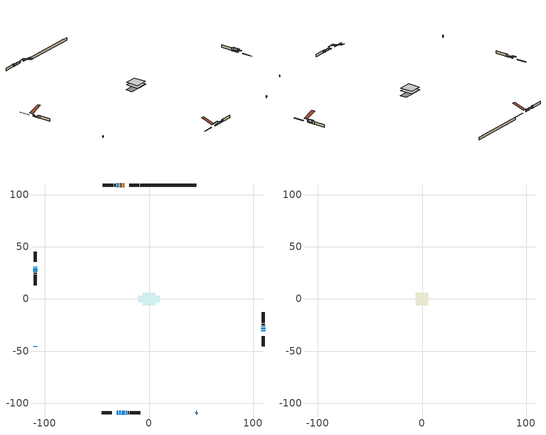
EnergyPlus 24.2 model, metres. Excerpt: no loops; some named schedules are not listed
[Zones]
conditioned space
 floor outside (Floor1 construction): -0.46,-0.46 -0.46,0.46 0.46,0.46 0.46,-0.46 z0.61
 floor outside (Floor2 construction): -0.75,-0.75 -0.75,0.75 0.75,0.75 0.75,-0.75 z0.61
 floor adiabatic (AdiabaticFloorConstruction): -5.82,-5.82 -5.82,5.82 5.82,5.82 5.82,-5.82 z0.61
 floor foundation (Slab1 construction): -10.28,-3.12 -10.28,3.12 10.28,3.12 10.28,-3.12 z-1.94
 wall outside (RimJoist1 construction): -9.2,109.39 -18.87,109.39 / -45.31,-109.39 -35.64,-109.39 / -109.39,45.31 -109.39,35.64 / 109.39,-45.31 109.39,-35.64 z0.61:0.91
 wall outside (AdiabaticWallConstruction 1): -23.72,109.39 -24.65,109.39 / -25.58,109.39 -27.92,109.39 z0.61:2.64
 wall outside (AdiabaticWallConstruction): -109.39,30.79 -109.39,30.23 z0.61:2.29; 109.39,-30.79 109.39,-29.88 / -109.39,-45.31 -109.07,-45.64 / 45.31,-109.39 45.64,-109.07 z0.61:2.14; -109.39,29.31 -109.39,26.26 / -28.65,-109.39 -27.12,-109.39 / -22.22,-109.39 -21.45,-109.39 / 109.39,-26.8 109.39,-26.04 z0.61:1.68; -30.79,-109.39 -29.57,-109.39 / 109.39,-28.95 109.39,-27.73 z0.61:1.07; -26.19,-109.39 -23.14,-109.39 z0.61:2.13; -28.85,109.39 -31.14,109.39 z0.61:2.44
 wall outside (Wall1 construction): -32.07,109.39 -33.32,109.39 / -20.52,-109.39 -19.27,-109.39 / -109.39,25.33 -109.39,24.07 / 109.39,-25.11 109.39,-23.86 z0.61:3.05
 wall outside (Wall2 construction): -34.25,109.39 -44.38,109.39 / -18.34,-109.39 -8.21,-109.39 / -109.39,23.14 -109.39,13.01 / 109.39,-22.93 109.39,-12.79 z0.61:3.05
 wall foundation (FoundationWall1 construction): -8.27,109.39,-1.94 -8.27,109.39,0.61 39.95,109.39,0.61 39.95,109.39,0.4 45.31,109.39,0.4 45.31,109.39,-1.94
 window (WindowConstruction 9): -109.39,30.79 -109.39,30.24 z0.61:2.29
 window (WindowConstruction 7): 109.39,-30.79 109.39,-29.88 z0.61:2.13
 window (WindowConstruction 8): -109.39,29.31 -109.39,26.26 z0.61:1.68
 window (WindowConstruction 10): -30.79,-109.39 -29.57,-109.39 z0.61:1.07
 window (WindowConstruction 11): 109.39,-28.95 109.39,-27.73 z0.61:1.07
 window (WindowConstruction): -28.65,-109.39 -27.12,-109.39 z0.61:1.68
 window (WindowConstruction 1): -26.19,-109.39 -23.14,-109.39 z0.61:2.13
 window (WindowConstruction 2): -109.39,-45.31 -109.07,-45.63 z0.61:2.13
 window (WindowConstruction 3): 45.31,-109.39 45.63,-109.07 z0.61:2.13
 window (WindowConstruction 4): -22.22,-109.39 -21.45,-109.39 z0.61:1.68
 window (WindowConstruction 5): -28.85,109.39 -31.14,109.39 z0.61:2.44
 window (WindowConstruction 6): 109.39,-26.8 109.39,-26.04 z0.61:1.68
 door (Door): -23.72,109.39 -24.65,109.39 z0.61:2.64
 door (Door 1): -25.58,109.39 -27.92,109.39 z0.61:2.64
 ceiling adiabatic (AdiabaticFloorConstruction): 5.82,-5.82 5.82,5.82 -5.82,5.82 -5.82,-5.82 z0.61
attic - vented
 floor to conditioned space (Floor3 construction Reversed): -5.82,-5.82 -5.82,5.82 5.82,5.82 5.82,-5.82 z3.05
 roof outside (Roof1 construction): -22.79,109.39,3.05 -22.79,98.05,6.83 -19.8,98.05,6.83 -19.8,109.39,3.05; -31.72,-109.39,3.05 -31.72,-98.05,6.83 -34.71,-98.05,6.83 -34.71,-109.39,3.05; -109.39,31.72,3.05 -98.05,31.72,6.83 -98.05,34.71,6.83 -109.39,34.71,3.05; 109.39,-31.72,3.05 98.05,-31.72,6.83 98.05,-34.71,6.83 109.39,-34.71,3.05
shading: -109.39,30.09 -109.39,30.94 -110.46,30.94 -110.46,30.09 z2.44; 109.39,-29.8 109.39,-30.87 110,-30.87 110,-29.8 z2.21; -109.39,26.18 -109.39,29.39 -110,29.39 -110,26.18 z1.76; -26.83,-109.39 -33.53,-109.39 -33.53,-110 -26.83,-110 z3.81; 109.39,-24.99 109.39,-31.69 110,-31.69 110,-24.99 z3.81; -27.04,-109.39 -28.72,-109.39 -28.72,-110 -27.04,-110 z1.76; -23.06,-109.39 -26.27,-109.39 -26.27,-110 -23.06,-110 z2.21; -109.01,-45.69 -109.45,-45.26 -109.88,-45.69 -109.44,-46.12 z2.21; 45.69,-109.01 45.26,-109.45 45.69,-109.88 46.12,-109.44 z2.21; -21.37,-109.39 -22.29,-109.39 -22.29,-110 -21.37,-110 z1.76; -31.22,109.39 -28.77,109.39 -28.77,109.69 -31.22,109.69 z2.52; 109.39,-25.96 109.39,-26.88 109.47,-26.88 109.47,-25.96 z1.76
[Building]
Building 1: Terrain=Suburbs
[Site:Location]
Fort Smith AP_NT: Latitude {deg}=60.02; Longitude {deg}=-111.96; Time Zone {hr}=-7; Elevation {m}=205; Keep Site Location Information=Yes
[Site:GroundTemperature:Shallow]
-7.75644, -10.6724, -10.9059, -9.52215, -3.96707, 1.56214, 6.35566, 9.39224, 9.65022, 7.18047, 2.50918, -2.85041
[Site:WaterMainsTemperature]
Calculation Method=Schedule; Temperature Schedule=mains temperature schedule
[Material] Roughness=Rough; Thermal Absorptance=0.9
Name | Thickness {m} | Conductivity {W/m-K} | Density {kg/m3} | Specific Heat {J/kg-K} | Solar Absorptance | Visible Absorptance
asphalt or fiberglass shingles | 0.00635 | 0.162714 | 1121.4 | 1465.45 | 0.4 | 0.4
ceiling loosefill ins | 0.169333 | 0.0480833 | 16.02 | 1046.75 | 0.7 | 0.7
ceiling stud and cavity | 0.1397 | 0.138459 | 65.682 | 1177.47 | 0.7 | 0.7
concrete 4.0 in. | 0.1016 | 1.803125 | 2242.8 | 837.4 | 0.7 | 0.7
concrete 8.0 in. | 0.2032 | 1.803125 | 2242.8 | 837.4 | 0.7 | 0.7
door material | 0.04445 | 0.053851 | 512.64 | 1214.23 | 0.7 | 0.7
exterior vertical ins | 0.115486 | 0.029427 | 32.04 | 1214.23 | 0.7 | 0.7
floor covering | 0.0127 | 0.0433444 | 54.468 | 1339.84 | 0.6 | 0.6
floor rigid ins; rim joist rigid ins | 0.103632 | 0.029427 | 32.04 | 1214.23 | 0.7 | 0.7
floor rigid ins 1; wall rigid ins 1 | 0.512978 | 0.029427 | 32.04 | 1214.23 | 0.7 | 0.7
floor stud and cavity | 0.1397 | 0.170913 | 92.3553 | 1139.71 | 0.7 | 0.7
floor stud and cavity 1 | 0.1397 | 0.174676 | 92.3553 | 1139.71 | 0.7 | 0.7
floor stud and cavity 2 | 0.1397 | 1.75129 | 37.0049 | 1207.88 | 0.7 | 0.7
furniture material conditioned space 1 | 0.1524 | 0.115458 | 640.8 | 1214.23 | 0.6 | 0.6
gypsum board | 0.0127 | 0.160291 | 801 | 837.4 | 0.6 | 0.6
gypsum board 1 | 0.0127 | 0.160291 | 801 | 837.4 | 0.7 | 0.7
osb sheathing 0.5 in. | 0.0127 | 0.115458 | 512.64 | 1214.23 | 0.7 | 0.7
osb sheathing 0.75 in. | 0.01905 | 0.115458 | 512.64 | 1214.23 | 0.7 | 0.7
osb sheathing 2.0 in. | 0.0508 | 0.115458 | 512.64 | 1214.23 | 0.7 | 0.7
rim joist stud and cavity | 0.0508 | 0.072747 | 125.044 | 1163.47 | 0.6 | 0.6
wall rigid ins | 0.051816 | 0.029427 | 32.04 | 1214.23 | 0.7 | 0.7
wall stud and cavity | 0.1397 | 0.394734 | 139.0536 | 1170.24 | 0.7 | 0.7
wall stud and cavity 1 | 0.1397 | 0.220388 | 139.0536 | 1170.24 | 0.7 | 0.7
wall stud and cavity 2 | 0.0889 | 0.380278 | 52.3479 | 1209.89 | 0.7 | 0.7
wall stud and cavity 3 | 0.0889 | 0.391764 | 83.0341 | 1211.67 | 0.7 | 0.7
wood siding | 0.0254 | 0.102417 | 544.68 | 1172.36 | 0.4 | 0.4
wood siding 1; wood siding 2; wood siding 3 | 0.0254 | 0.102417 | 544.68 | 1172.36 | 0.7 | 0.7
[WindowMaterial:SimpleGlazingSystem]
Name | U-Factor {W/m2-K} | Solar Heat Gain Coefficient
WindowMaterial | 1.98276 | 0.57
WindowMaterial 1 | 1.94585 | 0.59
WindowMaterial 2 | 1.98105 | 0.56
WindowMaterial 3 | 2.063953 | 0.51
WindowMaterial 4 | 1.16569 | 0.49
WindowMaterial 5 | 1.89872 | 0.62
WindowMaterial 6 | 2.86058 | 0.62
WindowMaterial 7 | 2.759508 | 0.45
[Construction]
AdiabaticFloorConstruction: floor stud and cavity 2, floor rigid ins 1, osb sheathing 0.75 in., floor covering
AdiabaticWallConstruction: wood siding 2, wall rigid ins 1, wall stud and cavity 2, gypsum board
AdiabaticWallConstruction 1: wood siding 3, wall rigid ins 1, wall stud and cavity 2, gypsum board
Door; Door 1: door material
Floor1 construction: floor stud and cavity, floor rigid ins, osb sheathing 0.75 in., floor covering
Floor2 construction: floor stud and cavity 1, floor rigid ins, osb sheathing 0.75 in., floor covering
Floor3 construction Reversed: gypsum board, ceiling stud and cavity, ceiling loosefill ins
FoundationWall1 construction: concrete 8.0 in., gypsum board 1
furniture construction conditioned space 1: furniture material conditioned space 1
PartitionWallConstruction: gypsum board, wall stud and cavity 3, gypsum board
RimJoist1 construction: wood siding 1, rim joist rigid ins, osb sheathing 2.0 in., rim joist stud and cavity
Roof1 construction: asphalt or fiberglass shingles
Slab1 construction: concrete 4.0 in.
Wall1 construction: wood siding, wall rigid ins, osb sheathing 0.5 in., wall stud and cavity, gypsum board
Wall2 construction: wood siding, wall rigid ins, osb sheathing 0.5 in., wall stud and cavity 1, gypsum board
WindowConstruction; WindowConstruction 8: WindowMaterial
WindowConstruction 1: WindowMaterial 1
WindowConstruction 10; WindowConstruction 11: WindowMaterial 7
WindowConstruction 2; WindowConstruction 3: WindowMaterial 2
WindowConstruction 4; WindowConstruction 6: WindowMaterial 3
WindowConstruction 5: WindowMaterial 4
WindowConstruction 7: WindowMaterial 5
WindowConstruction 9: WindowMaterial 6
[Zone] Multiplier=1; Part of Total Floor Area=Yes
Name | Volume {m3}
attic - vented | 83.1668
conditioned space | 701
[Space]
Name | Zone | Volume {m3}
attic - vented 1 | attic - vented | 83.1668
conditioned space 1 | conditioned space | 701
[ZoneInfiltration:EffectiveLeakageArea]
infil attic - vented 1: Zone or Space=attic - vented 1; Schedule=Always On Discrete; Effective Air Leakage Area {cm2}=4928.73; Stack Coefficient=0.000262843; Wind Coefficient=1.09539e-05
[ZoneMixing]
whole house fan mix: Zone or Space=attic - vented; Schedule=Always On Continuous; Design Flow Rate Calculation Method=Flow/Zone; Design Flow Rate {m3/s}=0; Source Zone or Space=conditioned space
[SurfaceProperty:ExposedFoundationPerimeter]
Slab1: Exposed Perimeter Calculation Method=TotalExposedPerimeter; Total Exposed Perimeter {m}=53.584
[InternalMass] Zone or ZoneList=conditioned space; Space or SpaceList=conditioned space 1
Name | Construction | Surface Area {m2}
furniture mass conditioned space 1 | furniture construction conditioned space 1 | 106.732
partition wall mass | PartitionWallConstruction | 266.83
[Lights]
interior lighting: Zone or ZoneList or Space or SpaceList=conditioned space 1; Schedule=interior lighting schedule; Design Level Calculation Method=LightingLevel; Lighting Level {W}=343.2; Return Air Fraction=0; Fraction Radiant=0.6; Fraction Visible=0.2; Fraction Replaceable=1
[People]
occupants: Zone or ZoneList or Space or SpaceList=conditioned space 1; Number of People Schedule=occupants schedule; Number of People Calculation Method=People; Number of People=3; Fraction Radiant=0.314171; Sensible Heat Fraction=0.56303; Activity Level Schedule=occupants activity schedule; Carbon Dioxide Generation Rate {m3/s-W}=0; Enable ASHRAE 55 Comfort Warnings=No; Mean Radiant Temperature Calculation Type=EnclosureAveraged
[ElectricEquipment] Zone or ZoneList or Space or SpaceList=conditioned space 1; Design Level Calculation Method=EquipmentLevel
Name | Schedule | Design Level {W} | Fraction Latent | Fraction Radiant | Fraction Lost
clothes dryer | clothes dryer schedule | 140.772 | 0.015 | 0.081 | 0.85
clothes washer | clothes washer schedule | 32.1985 | 0.03 | 0.162 | 0.7
cooking range | cooking range schedule | 215.147 | 0.08 | 0.432 | 0.2
dishwasher | dishwasher schedule | 66.8632 | 0.3 | 0.18 | 0.4
fridge | fridge schedule | 72.9452 | 0 | 0.6 | 0
mech vent bath fan 0 | mech vent bath fan 0 schedule | 25.1 | 0 | 0 | 1
mech vent bath fan 1 | mech vent bath fan 1 schedule | 25.1 | 0 | 0 | 1
mech vent house fan | mech vent house fan schedule | 39.3333 | 0 | 0 | 0.5
mech vent house fan cfis | mech vent house fan cfis schedule | 0 | 0 | 0 | 0
mech vent range fan 0 | mech vent range fan 0 schedule | 57 | 0 | 0 | 1
misc plug loads | misc plug loads schedule | 494.7 | 0.045 | 0.513 | 0.1
whole house fan | Always On Discrete | 0 | 0 | 0 | 1
[OtherEquipment] Zone or ZoneList or Space or SpaceList=conditioned space 1; Design Level Calculation Method=EquipmentLevel
Name | Fuel Type | Schedule | Design Level {W} | Fraction Latent | Fraction Radiant | Fraction Lost
clothes dryer 1 | Electricity | clothes dryer schedule | 0 | 0.015 | 0.081 | 0.85
cooking range 1 | Electricity | cooking range schedule | 0 | 0.08 | 0.432 | 0.2
general water use latent | None | general water use schedule | 62.594 | 1 | 0 | 0
general water use sensible | None | general water use schedule | -61.6891 | 0 | 0.6 | 0
mech vent house fan latent load | None | Always On Discrete | 0 | 1 | 0 | 0
mech vent house fan sensible load | None | Always On Discrete | 0 | 0 | 0 | 0
water heater energy adjustment1 | Propane | Always On Discrete | 0.01 | 0 | 0 | 1
[ZoneInfiltration:DesignFlowRate] Zone or ZoneList or Space or SpaceList=conditioned space 1; Schedule=Always On Discrete; Design Flow Rate Calculation Method=Flow/Zone; Design Flow Rate {m3/s}=0
infil flow; natural vent flow; whole house fan flow
[Foundation:Kiva]
Foundation Kiva 1: Initial Indoor Air Temperature {C}=18; Wall Height Above Grade {m}=0.609996; Wall Depth Below Slab {m}=0.2032; Custom Block Material Name 1=exterior vertical ins; Custom Block Depth 1 {m}=2.54999; Custom Block X Position 1 {m}=0.2159; Custom Block Z Position 1 {m}=0
[Foundation:Kiva:Settings]
Soil Conductivity {W/m-K}=0.849921; Soil Density {kg/m3}=1842.3; Soil Specific Heat {J/kg-K}=418.7; Ground Solar Absorptivity=0.9; Ground Thermal Absorptivity=0.9; Ground Surface Roughness {m}=0.03; Far-Field Width {m}=40; Deep-Ground Boundary Condition=ZeroFlux; Deep-Ground Depth {m}=40; Minimum Cell Dimension {m}=0.2; Maximum Cell Growth Coefficient=3; Simulation Timestep=Timestep
[Exterior:Lights]
exterior lighting: Schedule=exterior lighting schedule; Design Level {W}=75.6
[Schedule:Constant]
Name | Hourly Value
Always On Continuous; mech vent house fan schedule; mech vent house fan cfis schedule; Always On Discrete | 1
occupants activity schedule | 117.228
fridge schedule | 0
[Schedule:Week:Daily]
interior lighting schedule Week Rule - Jan1-Jan27: interior lighting schedule day, interior lighting schedule day, interior lighting schedule day, interior lighting schedule day, interior lighting schedule day, interior lighting schedule day, interior lighting schedule day, interior lighting schedule default day, interior lighting schedule default day, interior lighting schedule default day, interior lighting schedule default day, interior lighting schedule default day
interior lighting schedule Week Rule - Jan28-Feb3: interior lighting schedule day, interior lighting schedule day, interior lighting schedule day, interior lighting schedule day, interior lighting schedule day 1, interior lighting schedule day 1, interior lighting schedule day 1, interior lighting schedule default day, interior lighting schedule default day, interior lighting schedule default day, interior lighting schedule default day, interior lighting schedule default day
interior lighting schedule Week Rule - Feb4-Feb24: interior lighting schedule day 1, interior lighting schedule day 1, interior lighting schedule day 1, interior lighting schedule day 1, interior lighting schedule day 1, interior lighting schedule day 1, interior lighting schedule day 1, interior lighting schedule default day, interior lighting schedule default day, interior lighting schedule default day, interior lighting schedule default day, interior lighting schedule default day
interior lighting schedule Week Rule - Feb25-Mar3: interior lighting schedule day 1, interior lighting schedule day 1, interior lighting schedule day 1, interior lighting schedule day 1, interior lighting schedule day 2, interior lighting schedule day 2, interior lighting schedule day 2, interior lighting schedule default day, interior lighting schedule default day, interior lighting schedule default day, interior lighting schedule default day, interior lighting schedule default day
interior lighting schedule Week Rule - Mar4-Mar31: interior lighting schedule day 2, interior lighting schedule day 2, interior lighting schedule day 2, interior lighting schedule day 2, interior lighting schedule day 2, interior lighting schedule day 2, interior lighting schedule day 2, interior lighting schedule default day, interior lighting schedule default day, interior lighting schedule default day, interior lighting schedule default day, interior lighting schedule default day
interior lighting schedule Week Rule - Apr1-Apr28: interior lighting schedule day 3, interior lighting schedule day 3, interior lighting schedule day 3, interior lighting schedule day 3, interior lighting schedule day 3, interior lighting schedule day 3, interior lighting schedule day 3, interior lighting schedule default day, interior lighting schedule default day, interior lighting schedule default day, interior lighting schedule default day, interior lighting schedule default day
interior lighting schedule Week Rule - Apr29-May5: interior lighting schedule day 3, interior lighting schedule day 3, interior lighting schedule day 4, interior lighting schedule day 4, interior lighting schedule day 4, interior lighting schedule day 4, interior lighting schedule day 4, interior lighting schedule default day, interior lighting schedule default day, interior lighting schedule default day, interior lighting schedule default day, interior lighting schedule default day
interior lighting schedule Week Rule - May6-May26: interior lighting schedule day 4, interior lighting schedule day 4, interior lighting schedule day 4, interior lighting schedule day 4, interior lighting schedule day 4, interior lighting schedule day 4, interior lighting schedule day 4, interior lighting schedule default day, interior lighting schedule default day, interior lighting schedule default day, interior lighting schedule default day, interior lighting schedule default day
interior lighting schedule Week Rule - May27-Jun2: interior lighting schedule day 4, interior lighting schedule day 4, interior lighting schedule day 4, interior lighting schedule day 4, interior lighting schedule day 4, interior lighting schedule day 5, interior lighting schedule day 5, interior lighting schedule default day, interior lighting schedule default day, interior lighting schedule default day, interior lighting schedule default day, interior lighting schedule default day
interior lighting schedule Week Rule - Jun3-Jun30: interior lighting schedule day 5, interior lighting schedule day 5, interior lighting schedule day 5, interior lighting schedule day 5, interior lighting schedule day 5, interior lighting schedule day 5, interior lighting schedule day 5, interior lighting schedule default day, interior lighting schedule default day, interior lighting schedule default day, interior lighting schedule default day, interior lighting schedule default day
interior lighting schedule Week Rule - Jul1-Jul28: interior lighting schedule day 6, interior lighting schedule day 6, interior lighting schedule day 6, interior lighting schedule day 6, interior lighting schedule day 6, interior lighting schedule day 6, interior lighting schedule day 6, interior lighting schedule default day, interior lighting schedule default day, interior lighting schedule default day, interior lighting schedule default day, interior lighting schedule default day
interior lighting schedule Week Rule - Jul29-Aug4: interior lighting schedule day 6, interior lighting schedule day 6, interior lighting schedule day 6, interior lighting schedule day 7, interior lighting schedule day 7, interior lighting schedule day 7, interior lighting schedule day 7, interior lighting schedule default day, interior lighting schedule default day, interior lighting schedule default day, interior lighting schedule default day, interior lighting schedule default day
interior lighting schedule Week Rule - Aug5-Aug25: interior lighting schedule day 7, interior lighting schedule day 7, interior lighting schedule day 7, interior lighting schedule day 7, interior lighting schedule day 7, interior lighting schedule day 7, interior lighting schedule day 7, interior lighting schedule default day, interior lighting schedule default day, interior lighting schedule default day, interior lighting schedule default day, interior lighting schedule default day
interior lighting schedule Week Rule - Aug26-Sep1: interior lighting schedule day 7, interior lighting schedule day 7, interior lighting schedule day 7, interior lighting schedule day 7, interior lighting schedule day 7, interior lighting schedule day 7, interior lighting schedule day 8, interior lighting schedule default day, interior lighting schedule default day, interior lighting schedule default day, interior lighting schedule default day, interior lighting schedule default day
interior lighting schedule Week Rule - Sep2-Sep29: interior lighting schedule day 8, interior lighting schedule day 8, interior lighting schedule day 8, interior lighting schedule day 8, interior lighting schedule day 8, interior lighting schedule day 8, interior lighting schedule day 8, interior lighting schedule default day, interior lighting schedule default day, interior lighting schedule default day, interior lighting schedule default day, interior lighting schedule default day
interior lighting schedule Week Rule - Sep30-Oct6: interior lighting schedule day 8, interior lighting schedule day 9, interior lighting schedule day 9, interior lighting schedule day 9, interior lighting schedule day 9, interior lighting schedule day 9, interior lighting schedule day 9, interior lighting schedule default day, interior lighting schedule default day, interior lighting schedule default day, interior lighting schedule default day, interior lighting schedule default day
interior lighting schedule Week Rule - Oct7-Oct27: interior lighting schedule day 9, interior lighting schedule day 9, interior lighting schedule day 9, interior lighting schedule day 9, interior lighting schedule day 9, interior lighting schedule day 9, interior lighting schedule day 9, interior lighting schedule default day, interior lighting schedule default day, interior lighting schedule default day, interior lighting schedule default day, interior lighting schedule default day
interior lighting schedule Week Rule - Oct28-Nov3: interior lighting schedule day 9, interior lighting schedule day 9, interior lighting schedule day 9, interior lighting schedule day 9, interior lighting schedule day 10, interior lighting schedule day 10, interior lighting schedule day 10, interior lighting schedule default day, interior lighting schedule default day, interior lighting schedule default day, interior lighting schedule default day, interior lighting schedule default day
interior lighting schedule Week Rule - Nov4-Nov24: interior lighting schedule day 10, interior lighting schedule day 10, interior lighting schedule day 10, interior lighting schedule day 10, interior lighting schedule day 10, interior lighting schedule day 10, interior lighting schedule day 10, interior lighting schedule default day, interior lighting schedule default day, interior lighting schedule default day, interior lighting schedule default day, interior lighting schedule default day
interior lighting schedule Week Rule - Nov25-Dec1: interior lighting schedule day 10, interior lighting schedule day 10, interior lighting schedule day 10, interior lighting schedule day 10, interior lighting schedule day 10, interior lighting schedule day 10, interior lighting schedule day 11, interior lighting schedule default day, interior lighting schedule default day, interior lighting schedule default day, interior lighting schedule default day, interior lighting schedule default day
interior lighting schedule Week Rule - Dec2-Dec31: interior lighting schedule day 11, interior lighting schedule day 11, interior lighting schedule day 11, interior lighting schedule day 11, interior lighting schedule day 11, interior lighting schedule day 11, interior lighting schedule day 11, interior lighting schedule default day, interior lighting schedule default day, interior lighting schedule default day, interior lighting schedule default day, interior lighting schedule default day
occupants schedule Week Rule - Jan1-Dec31: occupants schedule day, occupants schedule day, occupants schedule day, occupants schedule day, occupants schedule day, occupants schedule day, occupants schedule day, occupants schedule default day, occupants schedule default day, occupants schedule default day, occupants schedule default day, occupants schedule default day
clothes dryer schedule Week Rule - Jan1-Dec31: clothes dryer schedule day, clothes dryer schedule day, clothes dryer schedule day, clothes dryer schedule day, clothes dryer schedule day, clothes dryer schedule day, clothes dryer schedule day, clothes dryer schedule default day, clothes dryer schedule default day, clothes dryer schedule default day, clothes dryer schedule default day, clothes dryer schedule default day
clothes washer schedule Week Rule - Jan1-Dec31: clothes washer schedule day, clothes washer schedule day, clothes washer schedule day, clothes washer schedule day, clothes washer schedule day, clothes washer schedule day, clothes washer schedule day, clothes washer schedule default day, clothes washer schedule default day, clothes washer schedule default day, clothes washer schedule default day, clothes washer schedule default day
cooking range schedule Week Rule - Jan1-Dec31: cooking range schedule day, cooking range schedule day, cooking range schedule day, cooking range schedule day, cooking range schedule day, cooking range schedule day, cooking range schedule day, cooking range schedule default day, cooking range schedule default day, cooking range schedule default day, cooking range schedule default day, cooking range schedule default day
dishwasher schedule Week Rule - Jan1-Dec31: dishwasher schedule day, dishwasher schedule day, dishwasher schedule day, dishwasher schedule day, dishwasher schedule day, dishwasher schedule day, dishwasher schedule day, dishwasher schedule default day, dishwasher schedule default day, dishwasher schedule default day, dishwasher schedule default day, dishwasher schedule default day
mech vent bath fan 0 schedule Week Rule - Jan1-Dec31: mech vent bath fan 0 schedule day, mech vent bath fan 0 schedule day, mech vent bath fan 0 schedule day, mech vent bath fan 0 schedule day, mech vent bath fan 0 schedule day, mech vent bath fan 0 schedule day, mech vent bath fan 0 schedule day, mech vent bath fan 0 schedule default day, mech vent bath fan 0 schedule default day, mech vent bath fan 0 schedule default day, mech vent bath fan 0 schedule default day, mech vent bath fan 0 schedule default day
mech vent bath fan 1 schedule Week Rule - Jan1-Dec31: mech vent bath fan 1 schedule day, mech vent bath fan 1 schedule day, mech vent bath fan 1 schedule day, mech vent bath fan 1 schedule day, mech vent bath fan 1 schedule day, mech vent bath fan 1 schedule day, mech vent bath fan 1 schedule day, mech vent bath fan 1 schedule default day, mech vent bath fan 1 schedule default day, mech vent bath fan 1 schedule default day, mech vent bath fan 1 schedule default day, mech vent bath fan 1 schedule default day
mech vent range fan 0 schedule Week Rule - Jan1-Dec31: mech vent range fan 0 schedule day, mech vent range fan 0 schedule day, mech vent range fan 0 schedule day, mech vent range fan 0 schedule day, mech vent range fan 0 schedule day, mech vent range fan 0 schedule day, mech vent range fan 0 schedule day, mech vent range fan 0 schedule default day, mech vent range fan 0 schedule default day, mech vent range fan 0 schedule default day, mech vent range fan 0 schedule default day, mech vent range fan 0 schedule default day
misc plug loads schedule Week Rule - Jan1-Dec31: misc plug loads schedule day, misc plug loads schedule day, misc plug loads schedule day, misc plug loads schedule day, misc plug loads schedule day, misc plug loads schedule day, misc plug loads schedule day, misc plug loads schedule default day, misc plug loads schedule default day, misc plug loads schedule default day, misc plug loads schedule default day, misc plug loads schedule default day
general water use schedule Week Rule - Jan1-Dec31: general water use schedule day, general water use schedule day, general water use schedule day, general water use schedule day, general water use schedule day, general water use schedule day, general water use schedule day, general water use schedule default day, general water use schedule default day, general water use schedule default day, general water use schedule default day, general water use schedule default day
exterior lighting schedule Week Rule - Jan1-Jan27: exterior lighting schedule day, exterior lighting schedule day, exterior lighting schedule day, exterior lighting schedule day, exterior lighting schedule day, exterior lighting schedule day, exterior lighting schedule day, exterior lighting schedule default day, exterior lighting schedule default day, exterior lighting schedule default day, exterior lighting schedule default day, exterior lighting schedule default day
exterior lighting schedule Week Rule - Jan28-Feb3: exterior lighting schedule day, exterior lighting schedule day, exterior lighting schedule day, exterior lighting schedule day, exterior lighting schedule day 1, exterior lighting schedule day 1, exterior lighting schedule day 1, exterior lighting schedule default day, exterior lighting schedule default day, exterior lighting schedule default day, exterior lighting schedule default day, exterior lighting schedule default day
exterior lighting schedule Week Rule - Feb4-Feb24: exterior lighting schedule day 1, exterior lighting schedule day 1, exterior lighting schedule day 1, exterior lighting schedule day 1, exterior lighting schedule day 1, exterior lighting schedule day 1, exterior lighting schedule day 1, exterior lighting schedule default day, exterior lighting schedule default day, exterior lighting schedule default day, exterior lighting schedule default day, exterior lighting schedule default day
exterior lighting schedule Week Rule - Feb25-Mar3: exterior lighting schedule day 1, exterior lighting schedule day 1, exterior lighting schedule day 1, exterior lighting schedule day 1, exterior lighting schedule day 2, exterior lighting schedule day 2, exterior lighting schedule day 2, exterior lighting schedule default day, exterior lighting schedule default day, exterior lighting schedule default day, exterior lighting schedule default day, exterior lighting schedule default day
exterior lighting schedule Week Rule - Mar4-Mar31: exterior lighting schedule day 2, exterior lighting schedule day 2, exterior lighting schedule day 2, exterior lighting schedule day 2, exterior lighting schedule day 2, exterior lighting schedule day 2, exterior lighting schedule day 2, exterior lighting schedule default day, exterior lighting schedule default day, exterior lighting schedule default day, exterior lighting schedule default day, exterior lighting schedule default day
exterior lighting schedule Week Rule - Apr1-Apr28: exterior lighting schedule day 3, exterior lighting schedule day 3, exterior lighting schedule day 3, exterior lighting schedule day 3, exterior lighting schedule day 3, exterior lighting schedule day 3, exterior lighting schedule day 3, exterior lighting schedule default day, exterior lighting schedule default day, exterior lighting schedule default day, exterior lighting schedule default day, exterior lighting schedule default day
exterior lighting schedule Week Rule - Apr29-May5: exterior lighting schedule day 3, exterior lighting schedule day 3, exterior lighting schedule day 4, exterior lighting schedule day 4, exterior lighting schedule day 4, exterior lighting schedule day 4, exterior lighting schedule day 4, exterior lighting schedule default day, exterior lighting schedule default day, exterior lighting schedule default day, exterior lighting schedule default day, exterior lighting schedule default day
exterior lighting schedule Week Rule - May6-May26: exterior lighting schedule day 4, exterior lighting schedule day 4, exterior lighting schedule day 4, exterior lighting schedule day 4, exterior lighting schedule day 4, exterior lighting schedule day 4, exterior lighting schedule day 4, exterior lighting schedule default day, exterior lighting schedule default day, exterior lighting schedule default day, exterior lighting schedule default day, exterior lighting schedule default day
exterior lighting schedule Week Rule - May27-Jun2: exterior lighting schedule day 4, exterior lighting schedule day 4, exterior lighting schedule day 4, exterior lighting schedule day 4, exterior lighting schedule day 4, exterior lighting schedule day 5, exterior lighting schedule day 5, exterior lighting schedule default day, exterior lighting schedule default day, exterior lighting schedule default day, exterior lighting schedule default day, exterior lighting schedule default day
exterior lighting schedule Week Rule - Jun3-Jun30: exterior lighting schedule day 5, exterior lighting schedule day 5, exterior lighting schedule day 5, exterior lighting schedule day 5, exterior lighting schedule day 5, exterior lighting schedule day 5, exterior lighting schedule day 5, exterior lighting schedule default day, exterior lighting schedule default day, exterior lighting schedule default day, exterior lighting schedule default day, exterior lighting schedule default day
exterior lighting schedule Week Rule - Jul1-Jul28: exterior lighting schedule day 6, exterior lighting schedule day 6, exterior lighting schedule day 6, exterior lighting schedule day 6, exterior lighting schedule day 6, exterior lighting schedule day 6, exterior lighting schedule day 6, exterior lighting schedule default day, exterior lighting schedule default day, exterior lighting schedule default day, exterior lighting schedule default day, exterior lighting schedule default day
exterior lighting schedule Week Rule - Jul29-Aug4: exterior lighting schedule day 6, exterior lighting schedule day 6, exterior lighting schedule day 6, exterior lighting schedule day 7, exterior lighting schedule day 7, exterior lighting schedule day 7, exterior lighting schedule day 7, exterior lighting schedule default day, exterior lighting schedule default day, exterior lighting schedule default day, exterior lighting schedule default day, exterior lighting schedule default day
exterior lighting schedule Week Rule - Aug5-Aug25: exterior lighting schedule day 7, exterior lighting schedule day 7, exterior lighting schedule day 7, exterior lighting schedule day 7, exterior lighting schedule day 7, exterior lighting schedule day 7, exterior lighting schedule day 7, exterior lighting schedule default day, exterior lighting schedule default day, exterior lighting schedule default day, exterior lighting schedule default day, exterior lighting schedule default day
exterior lighting schedule Week Rule - Aug26-Sep1: exterior lighting schedule day 7, exterior lighting schedule day 7, exterior lighting schedule day 7, exterior lighting schedule day 7, exterior lighting schedule day 7, exterior lighting schedule day 7, exterior lighting schedule day 8, exterior lighting schedule default day, exterior lighting schedule default day, exterior lighting schedule default day, exterior lighting schedule default day, exterior lighting schedule default day
exterior lighting schedule Week Rule - Sep2-Sep29: exterior lighting schedule day 8, exterior lighting schedule day 8, exterior lighting schedule day 8, exterior lighting schedule day 8, exterior lighting schedule day 8, exterior lighting schedule day 8, exterior lighting schedule day 8, exterior lighting schedule default day, exterior lighting schedule default day, exterior lighting schedule default day, exterior lighting schedule default day, exterior lighting schedule default day
exterior lighting schedule Week Rule - Sep30-Oct6: exterior lighting schedule day 8, exterior lighting schedule day 9, exterior lighting schedule day 9, exterior lighting schedule day 9, exterior lighting schedule day 9, exterior lighting schedule day 9, exterior lighting schedule day 9, exterior lighting schedule default day, exterior lighting schedule default day, exterior lighting schedule default day, exterior lighting schedule default day, exterior lighting schedule default day
exterior lighting schedule Week Rule - Oct7-Oct27: exterior lighting schedule day 9, exterior lighting schedule day 9, exterior lighting schedule day 9, exterior lighting schedule day 9, exterior lighting schedule day 9, exterior lighting schedule day 9, exterior lighting schedule day 9, exterior lighting schedule default day, exterior lighting schedule default day, exterior lighting schedule default day, exterior lighting schedule default day, exterior lighting schedule default day
exterior lighting schedule Week Rule - Oct28-Nov3: exterior lighting schedule day 9, exterior lighting schedule day 9, exterior lighting schedule day 9, exterior lighting schedule day 9, exterior lighting schedule day 10, exterior lighting schedule day 10, exterior lighting schedule day 10, exterior lighting schedule default day, exterior lighting schedule default day, exterior lighting schedule default day, exterior lighting schedule default day, exterior lighting schedule default day
exterior lighting schedule Week Rule - Nov4-Nov24: exterior lighting schedule day 10, exterior lighting schedule day 10, exterior lighting schedule day 10, exterior lighting schedule day 10, exterior lighting schedule day 10, exterior lighting schedule day 10, exterior lighting schedule day 10, exterior lighting schedule default day, exterior lighting schedule default day, exterior lighting schedule default day, exterior lighting schedule default day, exterior lighting schedule default day
[Schedule:Year]
interior lighting schedule: interior lighting schedule Week Rule - Jan1-Jan27, 1, 1, 1, 27, interior lighting schedule Week Rule - Jan28-Feb3, 1, 28, 2, 3, interior lighting schedule Week Rule - Feb4-Feb24, 2, 4, 2, 24, interior lighting schedule Week Rule - Feb25-Mar3, 2, 25, 3, 3, interior lighting schedule Week Rule - Mar4-Mar31, 3, 4, 3, 31, interior lighting schedule Week Rule - Apr1-Apr28, 4, 1, 4, 28, interior lighting schedule Week Rule - Apr29-May5, 4, 29, 5, 5, interior lighting schedule Week Rule - May6-May26, 5, 6, 5, 26, interior lighting schedule Week Rule - May27-Jun2, 5, 27, 6, 2, interior lighting schedule Week Rule - Jun3-Jun30, 6, 3, 6, 30, interior lighting schedule Week Rule - Jul1-Jul28, 7, 1, 7, 28, interior lighting schedule Week Rule - Jul29-Aug4, 7, 29, 8, 4, interior lighting schedule Week Rule - Aug5-Aug25, 8, 5, 8, 25, interior lighting schedule Week Rule - Aug26-Sep1, 8, 26, 9, 1, interior lighting schedule Week Rule - Sep2-Sep29, 9, 2, 9, 29, interior lighting schedule Week Rule - Sep30-Oct6, 9, 30, 10, 6, interior lighting schedule Week Rule - Oct7-Oct27, 10, 7, 10, 27, interior lighting schedule Week Rule - Oct28-Nov3, 10, 28, 11, 3, interior lighting schedule Week Rule - Nov4-Nov24, 11, 4, 11, 24, interior lighting schedule Week Rule - Nov25-Dec1, 11, 25, 12, 1, interior lighting schedule Week Rule - Dec2-Dec31, 12, 2, 12, 31
occupants schedule: occupants schedule Week Rule - Jan1-Dec31, 1, 1, 12, 31
clothes dryer schedule: clothes dryer schedule Week Rule - Jan1-Dec31, 1, 1, 12, 31
clothes washer schedule: clothes washer schedule Week Rule - Jan1-Dec31, 1, 1, 12, 31
cooking range schedule: cooking range schedule Week Rule - Jan1-Dec31, 1, 1, 12, 31
dishwasher schedule: dishwasher schedule Week Rule - Jan1-Dec31, 1, 1, 12, 31
mech vent bath fan 0 schedule: mech vent bath fan 0 schedule Week Rule - Jan1-Dec31, 1, 1, 12, 31
mech vent bath fan 1 schedule: mech vent bath fan 1 schedule Week Rule - Jan1-Dec31, 1, 1, 12, 31
mech vent range fan 0 schedule: mech vent range fan 0 schedule Week Rule - Jan1-Dec31, 1, 1, 12, 31
misc plug loads schedule: misc plug loads schedule Week Rule - Jan1-Dec31, 1, 1, 12, 31
general water use schedule: general water use schedule Week Rule - Jan1-Dec31, 1, 1, 12, 31
exterior lighting schedule: exterior lighting schedule Week Rule - Jan1-Jan27, 1, 1, 1, 27, exterior lighting schedule Week Rule - Jan28-Feb3, 1, 28, 2, 3, exterior lighting schedule Week Rule - Feb4-Feb24, 2, 4, 2, 24, exterior lighting schedule Week Rule - Feb25-Mar3, 2, 25, 3, 3, exterior lighting schedule Week Rule - Mar4-Mar31, 3, 4, 3, 31, exterior lighting schedule Week Rule - Apr1-Apr28, 4, 1, 4, 28, exterior lighting schedule Week Rule - Apr29-May5, 4, 29, 5, 5, exterior lighting schedule Week Rule - May6-May26, 5, 6, 5, 26, exterior lighting schedule Week Rule - May27-Jun2, 5, 27, 6, 2, exterior lighting schedule Week Rule - Jun3-Jun30, 6, 3, 6, 30, exterior lighting schedule Week Rule - Jul1-Jul28, 7, 1, 7, 28, exterior lighting schedule Week Rule - Jul29-Aug4, 7, 29, 8, 4, exterior lighting schedule Week Rule - Aug5-Aug25, 8, 5, 8, 25, exterior lighting schedule Week Rule - Aug26-Sep1, 8, 26, 9, 1, exterior lighting schedule Week Rule - Sep2-Sep29, 9, 2, 9, 29, exterior lighting schedule Week Rule - Sep30-Oct6, 9, 30, 10, 6, exterior lighting schedule Week Rule - Oct7-Oct27, 10, 7, 10, 27, exterior lighting schedule Week Rule - Oct28-Nov3, 10, 28, 11, 3, exterior lighting schedule Week Rule - Nov4-Nov24, 11, 4, 11, 24, exterior lighting schedule Week Rule - Nov25-Dec1, 11, 25, 12, 1, exterior lighting schedule Week Rule - Dec2-Dec31, 12, 2, 12, 31
[Schedule:Compact]
mains temperature schedule: Through: 01/01, For: AllDays, Until: 24:00, 0.134444, Through: 01/02, For: AllDays, Until: 24:00, 0.0577778, Through: 01/03, For: AllDays, Until: 24:00, 0, Through: 01/04, For: AllDays, Until: 24:00, 0, Through: 01/05, For: AllDays, Until: 24:00, 0, Through: 01/06, For: AllDays, Until: 24:00, 0, Through: 01/07, For: AllDays, Until: 24:00, 0, Through: 01/08, For: AllDays, Until: 24:00, 0, Through: 01/09, For: AllDays, Until: 24:00, 0, Through: 01/10, For: AllDays, Until: 24:00, 0, Through: 01/11, For: AllDays, Until: 24:00, 0, Through: 01/12, For: AllDays, Until: 24:00, 0, Through: 01/13, For: AllDays, Until: 24:00, 0, Through: 01/14, For: AllDays, Until: 24:00, 0, Through: 01/15, For: AllDays, Until: 24:00, 0, Through: 01/16, For: AllDays, Until: 24:00, 0, Through: 01/17, For: AllDays, Until: 24:00, 0, Through: 01/18, For: AllDays, Until: 24:00, 0, Through: 01/19, For: AllDays, Until: 24:00, 0, Through: 01/20, For: AllDays, Until: 24:00, 0, Through: 01/21, For: AllDays, Until: 24:00, 0, Through: 01/22, For: AllDays, Until: 24:00, 0, Through: 01/23, For: AllDays, Until: 24:00, 0, Through: 01/24, For: AllDays, Until: 24:00, 0, Through: 01/25, For: AllDays, Until: 24:00, 0, Through: 01/26, For: AllDays, Until: 24:00, 0, Through: 01/27, For: AllDays, Until: 24:00, 0, Through: 01/28, For: AllDays, Until: 24:00, 0, Through: 01/29, For: AllDays, Until: 24:00, 0, Through: 01/30, For: AllDays, Until: 24:00, 0, Through: 01/31, For: AllDays, Until: 24:00, 0, Through: 02/01, For: AllDays, Until: 24:00, 0, Through: 02/02, For: AllDays, Until: 24:00, 0, Through: 02/03, For: AllDays, Until: 24:00, 0, Through: 02/04, For: AllDays, Until: 24:00, 0, Through: 02/05, For: AllDays, Until: 24:00, 0, Through: 02/06, For: AllDays, Until: 24:00, 0, Through: 02/07, For: AllDays, Until: 24:00, 0, Through: 02/08, For: AllDays, Until: 24:00, 0, Through: 02/09, For: AllDays, Until: 24:00, 0, Through: 02/10, For: AllDays, Until: 24:00, 0, Through: 02/11, For: AllDays, Until: 24:00, 0, Through: 02/12, For: AllDays, Until: 24:00, 0, Through: 02/13, For: AllDays, Until: 24:00, 0, Through: 02/14, For: AllDays, Until: 24:00, 0, Through: 02/15, For: AllDays, Until: 24:00, 0, Through: 02/16, For: AllDays, Until: 24:00, 0, Through: 02/17, For: AllDays, Until: 24:00, 0, Through: 02/18, For: AllDays, Until: 24:00, 0, Through: 02/19, For: AllDays, Until: 24:00, 0, Through: 02/20, For: AllDays, Until: 24:00, 0, Through: 02/21, For: AllDays, Until: 24:00, 0, Through: 02/22, For: AllDays, Until: 24:00, 0, Through: 02/23, For: AllDays, Until: 24:00, 0, Through: 02/24, For: AllDays, Until: 24:00, 0, Through: 02/25, For: AllDays, Until: 24:00, 0, Through: 02/26, For: AllDays, Until: 24:00, 0, Through: 02/27, For: AllDays, Until: 24:00, 0, Through: 02/28, For: AllDays, Until: 24:00, 0, Through: 03/01, For: AllDays, Until: 24:00, 0, Through: 03/02, For: AllDays, Until: 24:00, 0, Through: 03/03, For: AllDays, Until: 24:00, 0, Through: 03/04, For: AllDays, Until: 24:00, 0, Through: 03/05, For: AllDays, Until: 24:00, 0, Through: 03/06, For: AllDays, Until: 24:00, 0, Through: 03/07, For: AllDays, Until: 24:00, 0, Through: 03/08, For: AllDays, Until: 24:00, 0, Through: 03/09, For: AllDays, Until: 24:00, 0, Through: 03/10, For: AllDays, Until: 24:00, 0, Through: 03/11, For: AllDays, Until: 24:00, 0, Through: 03/12, For: AllDays, Until: 24:00, 0, Through: 03/13, For: AllDays, Until: 24:00, 0, Through: 03/14, For: AllDays, Until: 24:00, 0, Through: 03/15, For: AllDays, Until: 24:00, 0, Through: 03/16, For: AllDays, Until: 24:00, 0, Through: 03/17, For: AllDays, Until: 24:00, 0, Through: 03/18, For: AllDays, Until: 24:00, 0, Through: 03/19, For: AllDays, Until: 24:00, 0, Through: 03/20, For: AllDays, Until: 24:00, 0, Through: 03/21, For: AllDays, Until: 24:00, 0, Through: 03/22, For: AllDays, Until: 24:00, 0, Through: 03/23, For: AllDays, Until: 24:00, 0, Through: 03/24, For: AllDays, Until: 24:00, 0, Through: 03/25, For: AllDays, Until: 24:00, 0, Through: 03/26, For: AllDays, Until: 24:00, 0, Through: 03/27, For: AllDays, Until: 24:00, 0, Through: 03/28, For: AllDays, Until: 24:00, 0, Through: 03/29, For: AllDays, Until: 24:00, 0, Through: 03/30, For: AllDays, Until: 24:00, 0, Through: 03/31, For: AllDays, Until: 24:00, 0, Through: 04/01, For: AllDays, Until: 24:00, 0, Through: 04/02, For: AllDays, Until: 24:00, 0, Through: 04/03, For: AllDays, Until: 24:00, 0, Through: 04/04, For: AllDays, Until: 24:00, 0, Through: 04/05, For: AllDays, Until: 24:00, 0, Through: 04/06, For: AllDays, Until: 24:00, 0, Through: 04/07, For: AllDays, Until: 24:00, 0, Through: 04/08, For: AllDays, Until: 24:00, 0, Through: 04/09, For: AllDays, Until: 24:00, 0, Through: 04/10, For: AllDays, Until: 24:00, 0, Through: 04/11, For: AllDays, Until: 24:00, 0, Through: 04/12, For: AllDays, Until: 24:00, 0, Through: 04/13, For: AllDays, Until: 24:00, 0, Through: 04/14, For: AllDays, Until: 24:00, 0, Through: 04/15, For: AllDays, Until: 24:00, 0, Through: 04/16, For: AllDays, Until: 24:00, 0, Through: 04/17, For: AllDays, Until: 24:00, 0, Through: 04/18, For: AllDays, Until: 24:00, 0, Through: 04/19, For: AllDays, Until: 24:00, 0, Through: 04/20, For: AllDays, Until: 24:00, 0, Through: 04/21, For: AllDays, Until: 24:00, 0, Through: 04/22, For: AllDays, Until: 24:00, 0, Through: 04/23, For: AllDays, Until: 24:00, 0, Through: 04/24, For: AllDays, Until: 24:00, 0, Through: 04/25, For: AllDays, Until: 24:00, 0, Through: 04/26, For: AllDays, Until: 24:00, 0, Through: 04/27, For: AllDays, Until: 24:00, 0, Through: 04/28, For: AllDays, Until: 24:00, 0, Through: 04/29, For: AllDays, Until: 24:00, 0, Through: 04/30, For: AllDays, Until: 24:00, 0, Through: 05/01, For: AllDays, Until: 24:00, 0, Through: 05/02, For: AllDays, Until: 24:00, 0, Through: 05/03, For: AllDays, Until: 24:00, 0, Through: 05/04, For: AllDays, Until: 24:00, 0, Through: 05/05, For: AllDays, Until: 24:00, 0.0716667, Through: 05/06, For: AllDays, Until: 24:00, 0.147778, Through: 05/07, For: AllDays, Until: 24:00, 0.225, Through: 05/08, For: AllDays, Until: 24:00, 0.303333, Through: 05/09, For: AllDays, Until: 24:00, 0.381667, Through: 05/10, For: AllDays, Until: 24:00, 0.460556, Through: 05/11, For: AllDays, Until: 24:00, 0.540556, Through: 05/12, For: AllDays, Until: 24:00, 0.621111, Through: 05/13, For: AllDays, Until: 24:00, 0.701667, Through: 05/14, For: AllDays, Until: 24:00, 0.783333, Through: 05/15, For: AllDays, Until: 24:00, 0.865556, Through: 05/16, For: AllDays, Until: 24:00, 0.947778, Through: 05/17, For: AllDays, Until: 24:00, 1.03111, Through: 05/18, For: AllDays, Until: 24:00, 1.11444, Through: 05/19, For: AllDays, Until: 24:00, 1.19833, Through: 05/20, For: AllDays, Until: 24:00, 1.28222, Through: 05/21, For: AllDays, Until: 24:00, 1.36722, Through: 05/22, For: AllDays, Until: 24:00, 1.45222, Through: 05/23, For: AllDays, Until: 24:00, 1.53722, Through: 05/24, For: AllDays, Until: 24:00, 1.62278, Through: 05/25, For: AllDays, Until: 24:00, 1.70889, Through: 05/26, For: AllDays, Until: 24:00, 1.795, Through: 05/27, For: AllDays, Until: 24:00, 1.88167, Through: 05/28, For: AllDays, Until: 24:00, 1.96778, Through: 05/29, For: AllDays, Until: 24:00, 2.05444, Through: 05/30, For: AllDays, Until: 24:00, 2.14167, Through: 05/31, For: AllDays, Until: 24:00, 2.22833, Through: 06/01, For: AllDays, Until: 24:00, 2.31556, Through: 06/02, For: AllDays, Until: 24:00, 2.40278, Through: 06/03, For: AllDays, Until: 24:00, 2.49, Through: 06/04, For: AllDays, Until: 24:00, 2.57722, Through: 06/05, For: AllDays, Until: 24:00, 2.66444, Through: 06/06, For: AllDays, Until: 24:00, 2.75167, Through: 06/07, For: AllDays, Until: 24:00, 2.83889, Through: 06/08, For: AllDays, Until: 24:00, 2.92611, Through: 06/09, For: AllDays, Until: 24:00, 3.01278, Through: 06/10, For: AllDays, Until: 24:00, 3.09944, Through: 06/11, For: AllDays, Until: 24:00, 3.18611, Through: 06/12, For: AllDays, Until: 24:00, 3.27278, Through: 06/13, For: AllDays, Until: 24:00, 3.35889, Through: 06/14, For: AllDays, Until: 24:00, 3.445, Through: 06/15, For: AllDays, Until: 24:00, 3.53056, Through: 06/16, For: AllDays, Until: 24:00, 3.61611, Through: 06/17, For: AllDays, Until: 24:00, 3.70111, Through: 06/18, For: AllDays, Until: 24:00, 3.78611, Through: 06/19, For: AllDays, Until: 24:00, 3.87056, Through: 06/20, For: AllDays, Until: 24:00, 3.95444, Through: 06/21, For: AllDays, Until: 24:00, 4.03778, Through: 06/22, For: AllDays, Until: 24:00, 4.12111, Through: 06/23, For: AllDays, Until: 24:00, 4.20389, Through: 06/24, For: AllDays, Until: 24:00, 4.28611, Through: 06/25, For: AllDays, Until: 24:00, 4.36778, Through: 06/26, For: AllDays, Until: 24:00, 4.44889, Through: 06/27, For: AllDays, Until: 24:00, 4.52944, Through: 06/28, For: AllDays, Until: 24:00, 4.60944, Through: 06/29, For: AllDays, Until: 24:00, 4.68889, Through: 06/30, For: AllDays, Until: 24:00, 4.76778, Through: 07/01, For: AllDays, Until: 24:00, 4.84556, Through: 07/02, For: AllDays, Until: 24:00, 4.92333, Through: 07/03, For: AllDays, Until: 24:00, 5, Through: 07/04, For: AllDays, Until: 24:00, 5.07611, Through: 07/05, For: AllDays, Until: 24:00, 5.15111, Through: 07/06, For: AllDays, Until: 24:00, 5.22556, Through: 07/07, For: AllDays, Until: 24:00, 5.29944, Through: 07/08, For: AllDays, Until: 24:00, 5.37222, Through: 07/09, For: AllDays, Until: 24:00, 5.44444, Through: 07/10, For: AllDays, Until: 24:00, 5.51556, Through: 07/11, For: AllDays, Until: 24:00, 5.58556, Through: 07/12, For: AllDays, Until: 24:00, 5.655, Through: 07/13, For: AllDays, Until: 24:00, 5.72333, Through: 07/14, For: AllDays, Until: 24:00, 5.79111, Through: 07/15, For: AllDays, Until: 24:00, 5.85778, Through: 07/16, For: AllDays, Until: 24:00, 5.92333, Through: 07/17, For: AllDays, Until: 24:00, 5.98778, Through: 07/18, For: AllDays, Until: 24:00, 6.05167, Through: 07/19, For: AllDays, Until: 24:00, 6.11389, Through: 07/20, For: AllDays, Until: 24:00, 6.17556, Through: 07/21, For: AllDays, Until: 24:00, 6.23611, Through: 07/22, For: AllDays, Until: 24:00, 6.29556, Through: 07/23, For: AllDays, Until: 24:00, 6.35333, Through: 07/24, For: AllDays, Until: 24:00, 6.41056, Through: 07/25, For: AllDays, Until: 24:00, 6.46667, Through: 07/26, For: AllDays, Until: 24:00, 6.52111, Through: 07/27, For: AllDays, Until: 24:00, 6.575, Through: 07/28, For: AllDays, Until: 24:00, 6.62722, Through: 07/29, For: AllDays, Until: 24:00, 6.67889, Through: 07/30, For: AllDays, Until: 24:00, 6.72889, Through: 07/31, For: AllDays, Until: 24:00, 6.77722, Through: 08/01, For: AllDays, Until: 24:00, 6.825, Through: 08/02, For: AllDays, Until: 24:00, 6.87111, Through: 08/03, For: AllDays, Until: 24:00, 6.91611, Through: 08/04, For: AllDays, Until: 24:00, 6.96, Through: 08/05, For: AllDays, Until: 24:00, 7.00222, Through: 08/06, For: AllDays, Until: 24:00, 7.04333, Through: 08/07, For: AllDays, Until: 24:00, 7.08278, Through: 08/08, For: AllDays, Until: 24:00, 7.12111, Through: 08/09, For: AllDays, Until: 24:00, 7.15833, Through: 08/10, For: AllDays, Until: 24:00, 7.19389, Through: 08/11, For: AllDays, Until: 24:00, 7.22833, Through: 08/12, For: AllDays, Until: 24:00, 7.26111, Through: 08/13, For: AllDays, Until: 24:00, 7.29278, Through: 08/14, For: AllDays, Until: 24:00, 7.32278, Through: 08/15, For: AllDays, Until: 24:00, 7.35111, Through: 08/16, For: AllDays, Until: 24:00, 7.37833, Through: 08/17, For: AllDays, Until: 24:00, 7.40444, Through: 08/18, For: AllDays, Until: 24:00, 7.42889, Through: 08/19, For: AllDays, Until: 24:00, 7.45167, Through: 08/20, For: AllDays, Until: 24:00, 7.47333, Through: 08/21, For: AllDays, Until: 24:00, 7.49333, Through: 08/22, For: AllDays, Until: 24:00, 7.51167, Through: 08/23, For: AllDays, Until: 24:00, 7.52889, Through: 08/24, For: AllDays, Until: 24:00, 7.54444, Through: 08/25, For: AllDays, Until: 24:00, 7.55889, Through: 08/26, For: AllDays, Until: 24:00, 7.57111, Through: 08/27, For: AllDays, Until: 24:00, 7.58278, Through: 08/28, For: AllDays, Until: 24:00, 7.59222, Through: 08/29, For: AllDays, Until: 24:00, 7.60056, Through: 08/30, For: AllDays, Until: 24:00, 7.60722, Through: 08/31, For: AllDays, Until: 24:00, 7.61222, Through: 09/01, For: AllDays, Until: 24:00, 7.61611, Through: 09/02, For: AllDays, Until: 24:00, 7.61833, Through: 09/03, For: AllDays, Until: 24:00, 7.61889, Through: 09/04, For: AllDays, Until: 24:00, 7.61833, Through: 09/05, For: AllDays, Until: 24:00, 7.61556, Through: 09/06, For: AllDays, Until: 24:00, 7.61222, Through: 09/07, For: AllDays, Until: 24:00, 7.60667, Through: 09/08, For: AllDays, Until: 24:00, 7.6, Through: 09/09, For: AllDays, Until: 24:00, 7.59167, Through: 09/10, For: AllDays, Until: 24:00, 7.58167, Through: 09/11, For: AllDays, Until: 24:00, 7.57056, Through: 09/12, For: AllDays, Until: 24:00, 7.55778, Through: 09/13, For: AllDays, Until: 24:00, 7.54333, Through: 09/14, For: AllDays, Until: 24:00, 7.52778, Through: 09/15, For: AllDays, Until: 24:00, 7.51056, Through: 09/16, For: AllDays, Until: 24:00, 7.49167, Through: 09/17, For: AllDays, Until: 24:00, 7.47167, Through: 09/18, For: AllDays, Until: 24:00, 7.45, Through: 09/19, For: AllDays, Until: 24:00, 7.42722, Through: 09/20, For: AllDays, Until: 24:00, 7.40278, Through: 09/21, For: AllDays, Until: 24:00, 7.37667, Through: 09/22, For: AllDays, Until: 24:00, 7.34944, Through: 09/23, For: AllDays, Until: 24:00, 7.32056, Through: 09/24, For: AllDays, Until: 24:00, 7.29056, Through: 09/25, For: AllDays, Until: 24:00, 7.25889, Through: 09/26, For: AllDays, Until: 24:00, 7.22611, Through: 09/27, For: AllDays, Until: 24:00, 7.19167, Through: 09/28, For: AllDays, Until: 24:00, 7.15556, Through: 09/29, For: AllDays, Until: 24:00, 7.11889, Through: 09/30, For: AllDays, Until: 24:00, 7.08, Through: 10/01, For: AllDays, Until: 24:00, 7.04056, Through: 10/02, For: AllDays, Until: 24:00, 6.99944, Through: 10/03, For: AllDays, Until: 24:00, 6.95667, Through: 10/04, For: AllDays, Until: 24:00, 6.91278, Through: 10/05, For: AllDays, Until: 24:00, 6.86778, Through: 10/06, For: AllDays, Until: 24:00, 6.82167, Through: 10/07, For: AllDays, Until: 24:00, 6.77389, Through: 10/08, For: AllDays, Until: 24:00, 6.725, Through: 10/09, For: AllDays, Until: 24:00, 6.675, Through: 10/10, For: AllDays, Until: 24:00, 6.62389, Through: 10/11, For: AllDays, Until: 24:00, 6.57111, Through: 10/12, For: AllDays, Until: 24:00, 6.51778, Through: 10/13, For: AllDays, Until: 24:00, 6.46278, Through: 10/14, For: AllDays, Until: 24:00, 6.40667, Through: 10/15, For: AllDays, Until: 24:00, 6.34944, Through: 10/16, For: AllDays, Until: 24:00, 6.29111, Through: 10/17, For: AllDays, Until: 24:00, 6.23167, Through: 10/18, For: AllDays, Until: 24:00, 6.17111, Through: 10/19, For: AllDays, Until: 24:00, 6.11, Through: 10/20, For: AllDays, Until: 24:00, 6.04722, Through: 10/21, For: AllDays, Until: 24:00, 5.98333, Through: 10/22, For: AllDays, Until: 24:00, 5.91889, Through: 10/23, For: AllDays, Until: 24:00, 5.85333, Through: 10/24, For: AllDays, Until: 24:00, 5.78667, Through: 10/25, For: AllDays, Until: 24:00, 5.71889, Through: 10/26, For: AllDays, Until: 24:00, 5.65056, Through: 10/27, For: AllDays, Until: 24:00, 5.58111, Through: 10/28, For: AllDays, Until: 24:00, 5.51056, Through: 10/29, For: AllDays, Until: 24:00, 5.43944, Through: 10/30, For: AllDays, Until: 24:00, 5.36722, Through: 10/31, For: AllDays, Until: 24:00, 5.29444, Through: 11/01, For: AllDays, Until: 24:00, 5.22056, Through: 11/02, For: AllDays, Until: 24:00, 5.14611, Through: 11/03, For: AllDays, Until: 24:00, 5.07056, Through: 11/04, For: AllDays, Until: 24:00, 4.99444, Through: 11/05, For: AllDays, Until: 24:00, 4.91778, Through: 11/06, For: AllDays, Until: 24:00, 4.84056, Through: 11/07, For: AllDays, Until: 24:00, 4.76222, Through: 11/08, For: AllDays, Until: 24:00, 4.68333, Through: 11/09, For: AllDays, Until: 24:00, 4.60389, Through: 11/10, For: AllDays, Until: 24:00, 4.52389, Through: 11/11, For: AllDays, Until: 24:00, 4.44333, Through: 11/12, For: AllDays, Until: 24:00, 4.36222, Through: 11/13, For: AllDays, Until: 24:00, 4.28056, Through: 11/14, For: AllDays, Until: 24:00, 4.19833, Through: 11/15, For: AllDays, Until: 24:00, 4.11556, Through: 11/16, For: AllDays, Until: 24:00, 4.03222, Through: 11/17, For: AllDays, Until: 24:00, 3.94833, Through: 11/18, For: AllDays, Until: 24:00, 3.86444, Through: 11/19, For: AllDays, Until: 24:00, 3.78, Through: 11/20, For: AllDays, Until: 24:00, 3.69556, Through: 11/21, For: AllDays, Until: 24:00, 3.61, Through: 11/22, For: AllDays, Until: 24:00, 3.525, Through: 11/23, For: AllDays, Until: 24:00, 3.43889, Through: 11/24, For: AllDays, Until: 24:00, 3.35278, Through: 11/25, For: AllDays, Until: 24:00, 3.26667, Through: 11/26, For: AllDays, Until: 24:00, 3.18, Through: 11/27, For: AllDays, Until: 24:00, 3.09389, Through: 11/28, For: AllDays, Until: 24:00, 3.00667, Through: 11/29, For: AllDays, Until: 24:00, 2.92, Through: 11/30, For: AllDays, Until: 24:00, 2.83278, Through: 12/01, For: AllDays, Until: 24:00, 2.74556, Through: 12/02, For: AllDays, Until: 24:00, 2.65833, Through: 12/03, For: AllDays, Until: 24:00, 2.57111, Through: 12/04, For: AllDays, Until: 24:00, 2.48389, Through: 12/05, For: AllDays, Until: 24:00, 2.39667, Through: 12/06, For: AllDays, Until: 24:00, 2.30944, Through: 12/07, For: AllDays, Until: 24:00, 2.22278, Through: 12/08, For: AllDays, Until: 24:00, 2.13556, Through: 12/09, For: AllDays, Until: 24:00, 2.04889, Through: 12/10, For: AllDays, Until: 24:00, 1.96222, Through: 12/11, For: AllDays, Until: 24:00, 1.87556, Through: 12/12, For: AllDays, Until: 24:00, 1.78889, Through: 12/13, For: AllDays, Until: 24:00, 1.70278, Through: 12/14, For: AllDays, Until: 24:00, 1.61722, Through: 12/15, For: AllDays, Until: 24:00, 1.53167, Through: 12/16, For: AllDays, Until: 24:00, 1.44611, Through: 12/17, For: AllDays, Until: 24:00, 1.36111, Through: 12/18, For: AllDays, Until: 24:00, 1.27667, Through: 12/19, For: AllDays, Until: 24:00, 1.19222, Through: 12/20, For: AllDays, Until: 24:00, 1.10833, Through: 12/21, For: AllDays, Until: 24:00, 1.025, Through: 12/22, For: AllDays, Until: 24:00, 0.942222, Through: 12/23, For: AllDays, Until: 24:00, 0.859444, Through: 12/24, For: AllDays, Until: 24:00, 0.777778, Through: 12/25, For: AllDays, Until: 24:00, 0.696111, Through: 12/26, For: AllDays, Until: 24:00, 0.615556, Through: 12/27, For: AllDays, Until: 24:00, 0.535, Through: 12/28, For: AllDays, Until: 24:00, 0.455556, Through: 12/29, For: AllDays, Until: 24:00, 0.376111, Through: 12/30, For: AllDays, Until: 24:00, 0.297778, Through: 12/31, For: AllDays, Until: 24:00, 0.22
